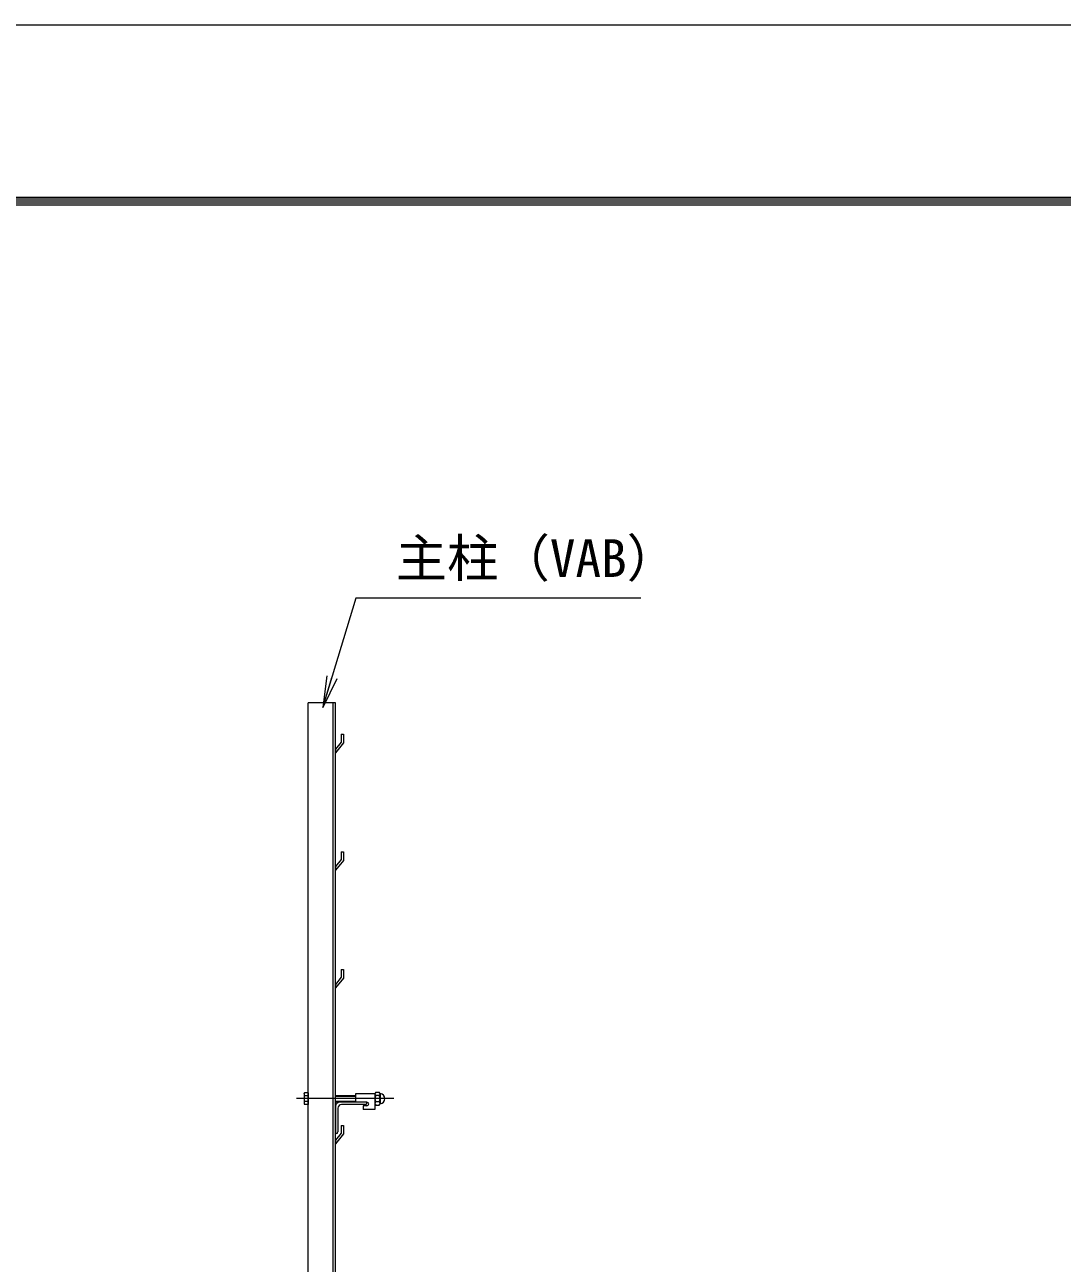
# Model space of a CAD drawing. Units: millimetres, scale not verified. Extents: x -4200 to 4200, y -2970 to 2970.
# Drawn here: x -298 to 1027, y 1388 to 2970 of the extents above; entities that cross this region are included whole.
import ezdxf
from ezdxf.enums import TextEntityAlignment as Align

# ---------------------------------------------------------------- set-up
doc = ezdxf.new("R2010")
doc.units = ezdxf.units.MM
doc.header["$LTSCALE"] = 20
doc.linetypes.add('USER1', pattern=[50.8, 31.75, -6.35, 6.35, -6.35])
for name, color, linetype, lineweight in [('0-0_D-STR1', 1, 'Continuous', 18), ('0-1_D-BMK', 2, 'USER1', 13), ('0-6_D-STR3', 3, 'Continuous', 13), ('0-7_D-STR-TXT', 7, 'Continuous', 9), ('0-8_0', 7, 'Continuous', 9), ('0-B_D-TTL', 7, 'Continuous', 9)]:
    doc.layers.add(name, color=color, linetype=linetype, lineweight=lineweight)
doc.styles.add('ＭＳ ゴシック', font='')
doc.styles.get('ＭＳ ゴシック').set_extended_font_data('MS Gothic')

# ---------------------------------------------------------------- blocks, each defined once
blk = doc.blocks.new('_Open')
at = {"layer": '0-8_0'}
blk.add_line((-20, 3.33), (0, 0), dxfattribs=at)
blk.add_lwpolyline([(-20, -3.33), (0, 0), (-20, 0)], dxfattribs=at)

msp = doc.modelspace()

# ---------------------------------------------------------------- linework, layer by layer
at = {"layer": '0-0_D-STR1'}
for p, q in [((99.03, 2103.92), (64.03, 2103.92)), ((64.03, 188.92), (64.03, 2103.92)), ((96.03, 188.92), (96.03, 2103.92)), ((99.03, 188.92), (99.03, 2103.92)), ((106.03, 2063.8), (106.03, 2053.92)), ((106.03, 2063.8), (109.03, 2063.8)), ((109.03, 2063.8), (109.03, 2052.8)), ((106.03, 2053.92), (99.03, 2044.87)), ((109.03, 2052.8), (99.03, 2040.3)), ((99.03, 2044.87), (99.03, 2040.3)), ((106.03, 1903.92), (99.03, 1894.87)), ((109.03, 1902.8), (99.03, 1890.3)), ((106.03, 1913.8), (106.03, 1903.92)), ((106.03, 1913.8), (109.03, 1913.8)), ((109.03, 1913.8), (109.03, 1902.8)), ((99.03, 1894.87), (99.03, 1890.3)), ((106.03, 1763.3), (109.03, 1763.3)), ((106.03, 1763.3), (106.03, 1753.42)), ((109.03, 1763.3), (109.03, 1752.3)), ((106.03, 1753.42), (99.03, 1744.37)), ((109.03, 1752.3), (99.03, 1739.8)), ((99.03, 1744.37), (99.03, 1739.8)), ((99.03, 1588.92), (99.03, 1553.92)), ((102.03, 1586.42), (102.03, 1555.92)), ((139.03, 1593.92), (104.03, 1593.92)), ((137.03, 1590.92), (106.53, 1590.92)), ((139.03, 1592.92), (139.03, 1593.92)), ((106.03, 1554.42), (99.03, 1545.37)), ((100.03, 1553.92), (99.03, 1553.92)), ((109.03, 1553.3), (99.03, 1540.8)), ((106.03, 1564.3), (109.03, 1564.3)), ((106.03, 1564.3), (106.03, 1554.42)), ((109.03, 1564.3), (109.03, 1553.3)), ((99.03, 1545.37), (99.03, 1540.8))]:
    msp.add_line(p, q, dxfattribs=at)
for centre, radius, start, end in [((104.03, 1588.92), 5, 90, 180), ((106.53, 1586.42), 4.5, 90, 180), ((137.03, 1592.92), 2, 270, 0), ((100.03, 1555.92), 2, 270, 0)]:
    msp.add_arc(centre, radius, start, end, dxfattribs=at)
at = {"layer": '0-1_D-BMK'}
msp.add_line((173.26, 1598.42), (49.03, 1598.42), dxfattribs=at)
at = {"layer": '0-6_D-STR3'}
for p, q in [((58.73, 1604.72), (59.42, 1605.92)), ((58.73, 1604.72), (58.73, 1592.12)), ((64.03, 1605.92), (59.42, 1605.92)), ((64.03, 1602.17), (59.42, 1602.17)), ((64.03, 1605.92), (64.03, 1590.91)), ((99.03, 1602.42), (124.28, 1602.42)), ((99.03, 1601.67), (124.28, 1601.67)), ((124.28, 1604.42), (124.28, 1593.92)), ((149.28, 1604.42), (124.28, 1604.42)), ((149.28, 1604.65), (149.28, 1592.31)), ((149.28, 1604.65), (149.28, 1592.31)), ((149.28, 1604.42), (149.28, 1584.42)), ((150.28, 1606.52), (154.78, 1606.52)), ((154.78, 1602.47), (150.28, 1602.47)), ((155.78, 1604.65), (155.78, 1592.31)), ((155.78, 1604.65), (155.78, 1592.31)), ((58.73, 1592.12), (59.42, 1590.91)), ((64.03, 1594.66), (59.42, 1594.66)), ((64.03, 1590.91), (59.42, 1590.91)), ((99.03, 1595.17), (124.28, 1595.17)), ((99.03, 1594.42), (124.28, 1594.42)), ((139.03, 1593.92), (124.28, 1593.92)), ((134.28, 1589.42), (134.28, 1584.42)), ((139.03, 1589.42), (134.28, 1589.42)), ((149.28, 1584.42), (134.28, 1584.42)), ((154.78, 1594.37), (150.28, 1594.37)), ((150.28, 1590.32), (154.78, 1590.32))]:
    msp.add_line(p, q, dxfattribs=at)
for centre, radius, start, end in [((71.26, 1598.42), 12.42, 162.4121, 197.5879), ((62.17, 1604.05), 3.32, 145.61585, 214.38415), ((151.82, 1604.49), 2.54, 127.21089, 232.78911), ((157.98, 1598.42), 8.7, 152.26063, 207.73937), ((153.24, 1604.49), 2.54, 307.21089, 52.78911), ((147.08, 1598.42), 8.7, 332.26063, 27.73937), ((156.15, 1605.36), 0.5, 189.83916, 262.83194), ((155.28, 1598.42), 6.5, 277.16806, 82.83194), ((62.17, 1592.79), 3.32, 145.61585, 214.38415), ((139.03, 1591.67), 2.25, 270, 90), ((151.83, 1592.34), 2.55, 127.42505, 232.57495), ((153.23, 1592.34), 2.55, 307.42505, 52.57495), ((156.15, 1591.47), 0.5, 97.16806, 163.42019)]:
    msp.add_arc(centre, radius, start, end, dxfattribs=at)
at = {"layer": '0-7_D-STR-TXT'}
msp.add_lwpolyline([(488.7, 2237.8), (124.83, 2237.8), (83.14, 2100.13)], dxfattribs=at)
at = {"layer": '0-B_D-TTL', "color": 2, "lineweight": 18}
msp.add_lwpolyline([(-4200, 2970), (4200, 2970), (4200, -2970), (-4200, -2970)], close=True, dxfattribs=at)
at = {"layer": '0-B_D-TTL'}
for points in [[(-3930, 2750), (3930, 2750), (3930, -2750), (-3930, -2750)], [(-3927.5, 2747.5), (3927.5, 2747.5), (3927.5, -2747.5), (-3927.5, -2747.5)], [(-3925, 2745), (3925, 2745), (3925, -2745), (-3925, -2745)], [(-3922.5, 2742.5), (3922.5, 2742.5), (3922.5, -2742.5), (-3922.5, -2742.5)], [(-3920, 2740), (3920, 2740), (3920, -2740), (-3920, -2740)]]:
    msp.add_lwpolyline(points, close=True, dxfattribs=at)

# ---------------------------------------------------------------- block references
at = {"layer": '0-7_D-STR-TXT', "xscale": 2, "yscale": 2, "rotation": 253.14944}
msp.add_blockref('_Open', (82.56, 2098.22), dxfattribs=at)

# ---------------------------------------------------------------- texts
at = {"layer": '0-7_D-STR-TXT', "style": 'ＭＳ ゴシック'}
msp.add_text('主柱（VAB）', height=48.09, dxfattribs=at).set_placement((175.76, 2250.38), align=Align.BOTTOM_LEFT)

doc.saveas('drawing.dxf')
